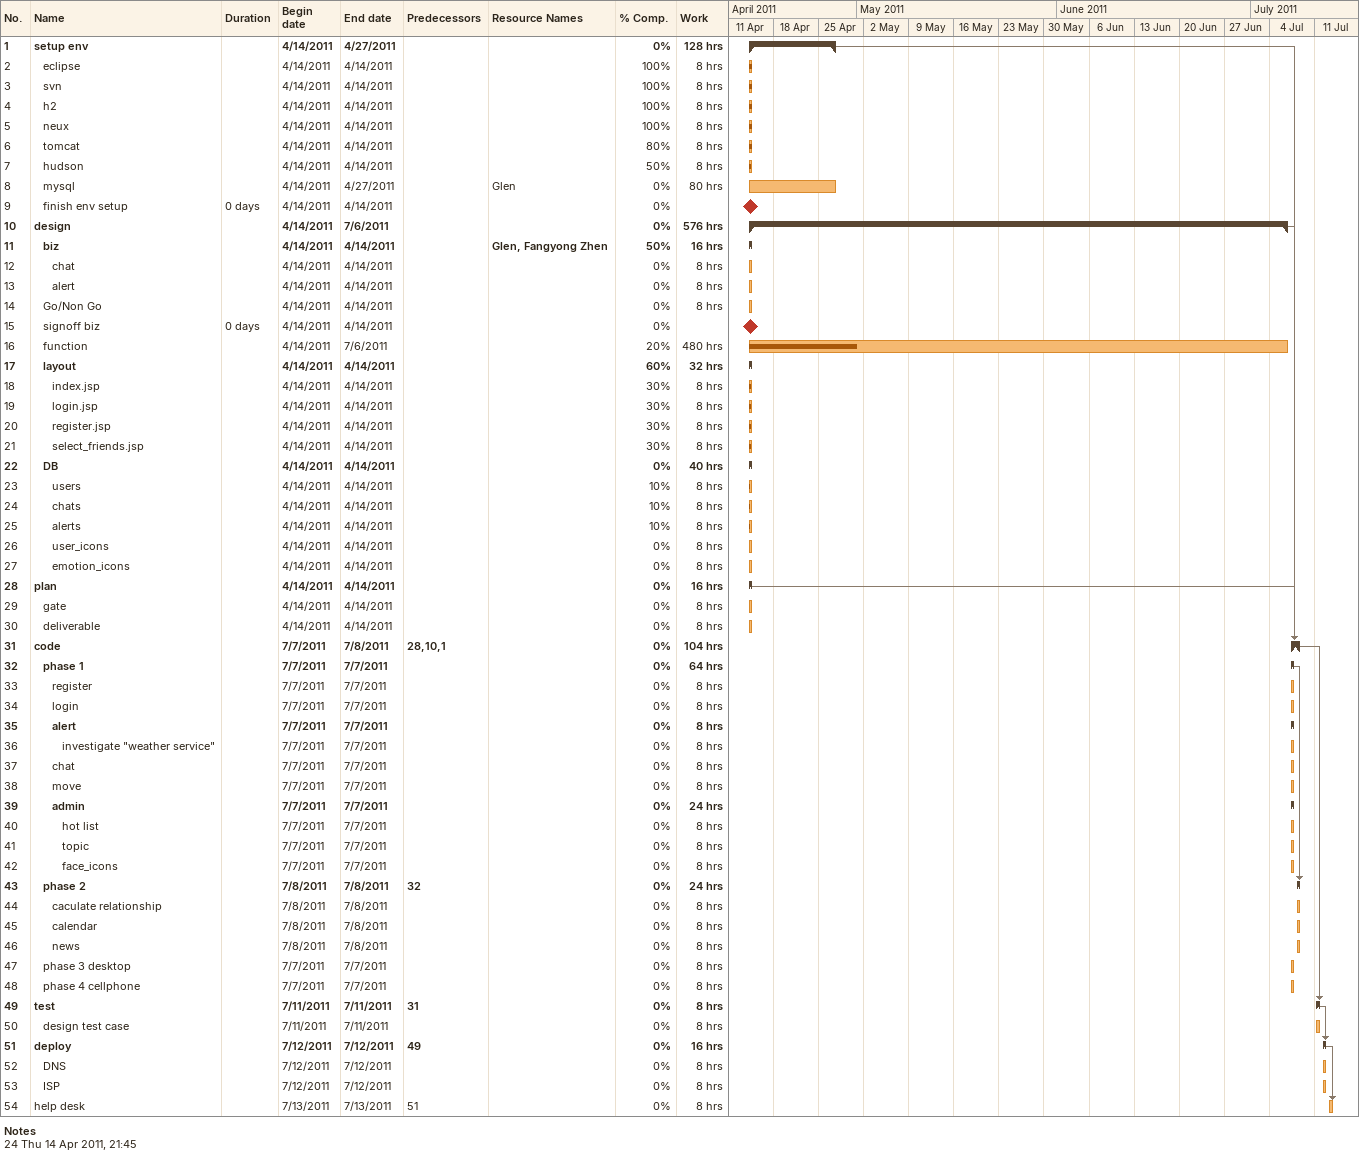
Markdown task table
| ID | Level | Task | Duration | Start | Finish | Predecessors | Resources | % complete | Work (h) |
|---|---|---|---|---|---|---|---|---|---|
| 1 | 1 | **setup env** |  | 2011-04-14 | 2011-04-27 |  |  | 0 | 128 |
| 2 | 2 | eclipse |  | 2011-04-14 | 2011-04-14 |  |  | 100 | 8 |
| 3 | 2 | svn |  | 2011-04-14 | 2011-04-14 |  |  | 100 | 8 |
| 4 | 2 | h2 |  | 2011-04-14 | 2011-04-14 |  |  | 100 | 8 |
| 5 | 2 | neux |  | 2011-04-14 | 2011-04-14 |  |  | 100 | 8 |
| 6 | 2 | tomcat |  | 2011-04-14 | 2011-04-14 |  |  | 80 | 8 |
| 7 | 2 | hudson |  | 2011-04-14 | 2011-04-14 |  |  | 50 | 8 |
| 8 | 2 | mysql |  | 2011-04-14 | 2011-04-27 |  | Glen | 0 | 80 |
| 9 | 2 | finish env setup | 0d | 2011-04-14 | 2011-04-14 |  |  | 0 |  |
| 10 | 1 | **design** |  | 2011-04-14 | 2011-07-06 |  |  | 0 | 576 |
| 11 | 2 | **biz** |  | 2011-04-14 | 2011-04-14 |  | Glen, Fangyong Zhen | 50 | 16 |
| 12 | 3 | chat |  | 2011-04-14 | 2011-04-14 |  |  | 0 | 8 |
| 13 | 3 | alert |  | 2011-04-14 | 2011-04-14 |  |  | 0 | 8 |
| 14 | 2 | Go/Non Go |  | 2011-04-14 | 2011-04-14 |  |  | 0 | 8 |
| 15 | 2 | signoff biz | 0d | 2011-04-14 | 2011-04-14 |  |  | 0 |  |
| 16 | 2 | function |  | 2011-04-14 | 2011-07-06 |  |  | 20 | 480 |
| 17 | 2 | **layout** |  | 2011-04-14 | 2011-04-14 |  |  | 60 | 32 |
| 18 | 3 | index.jsp |  | 2011-04-14 | 2011-04-14 |  |  | 30 | 8 |
| 19 | 3 | login.jsp |  | 2011-04-14 | 2011-04-14 |  |  | 30 | 8 |
| 20 | 3 | register.jsp |  | 2011-04-14 | 2011-04-14 |  |  | 30 | 8 |
| 21 | 3 | select_friends.jsp |  | 2011-04-14 | 2011-04-14 |  |  | 30 | 8 |
| 22 | 2 | **DB** |  | 2011-04-14 | 2011-04-14 |  |  | 0 | 40 |
| 23 | 3 | users |  | 2011-04-14 | 2011-04-14 |  |  | 10 | 8 |
| 24 | 3 | chats |  | 2011-04-14 | 2011-04-14 |  |  | 10 | 8 |
| 25 | 3 | alerts |  | 2011-04-14 | 2011-04-14 |  |  | 10 | 8 |
| 26 | 3 | user_icons |  | 2011-04-14 | 2011-04-14 |  |  | 0 | 8 |
| 27 | 3 | emotion_icons |  | 2011-04-14 | 2011-04-14 |  |  | 0 | 8 |
| 28 | 1 | **plan** |  | 2011-04-14 | 2011-04-14 |  |  | 0 | 16 |
| 29 | 2 | gate |  | 2011-04-14 | 2011-04-14 |  |  | 0 | 8 |
| 30 | 2 | deliverable |  | 2011-04-14 | 2011-04-14 |  |  | 0 | 8 |
| 31 | 1 | **code** |  | 2011-07-07 | 2011-07-08 | 28, 10, 1 |  | 0 | 104 |
| 32 | 2 | **phase 1** |  | 2011-07-07 | 2011-07-07 |  |  | 0 | 64 |
| 33 | 3 | register |  | 2011-07-07 | 2011-07-07 |  |  | 0 | 8 |
| 34 | 3 | login |  | 2011-07-07 | 2011-07-07 |  |  | 0 | 8 |
| 35 | 3 | **alert** |  | 2011-07-07 | 2011-07-07 |  |  | 0 | 8 |
| 36 | 4 | investigate "weather service" |  | 2011-07-07 | 2011-07-07 |  |  | 0 | 8 |
| 37 | 3 | chat |  | 2011-07-07 | 2011-07-07 |  |  | 0 | 8 |
| 38 | 3 | move |  | 2011-07-07 | 2011-07-07 |  |  | 0 | 8 |
| 39 | 3 | **admin** |  | 2011-07-07 | 2011-07-07 |  |  | 0 | 24 |
| 40 | 4 | hot list |  | 2011-07-07 | 2011-07-07 |  |  | 0 | 8 |
| 41 | 4 | topic |  | 2011-07-07 | 2011-07-07 |  |  | 0 | 8 |
| 42 | 4 | face_icons |  | 2011-07-07 | 2011-07-07 |  |  | 0 | 8 |
| 43 | 2 | **phase 2** |  | 2011-07-08 | 2011-07-08 | 32 |  | 0 | 24 |
| 44 | 3 | caculate relationship |  | 2011-07-08 | 2011-07-08 |  |  | 0 | 8 |
| 45 | 3 | calendar |  | 2011-07-08 | 2011-07-08 |  |  | 0 | 8 |
| 46 | 3 | news |  | 2011-07-08 | 2011-07-08 |  |  | 0 | 8 |
| 47 | 2 | phase 3 desktop |  | 2011-07-07 | 2011-07-07 |  |  | 0 | 8 |
| 48 | 2 | phase 4 cellphone |  | 2011-07-07 | 2011-07-07 |  |  | 0 | 8 |
| 49 | 1 | **test** |  | 2011-07-11 | 2011-07-11 | 31 |  | 0 | 8 |
| 50 | 2 | design test case |  | 2011-07-11 | 2011-07-11 |  |  | 0 | 8 |
| 51 | 1 | **deploy** |  | 2011-07-12 | 2011-07-12 | 49 |  | 0 | 16 |
| 52 | 2 | DNS |  | 2011-07-12 | 2011-07-12 |  |  | 0 | 8 |
| 53 | 2 | ISP |  | 2011-07-12 | 2011-07-12 |  |  | 0 | 8 |
| 54 | 1 | help desk |  | 2011-07-13 | 2011-07-13 | 51 |  | 0 | 8 |

Notes
- 24: Thu 14 Apr 2011, 21:45
